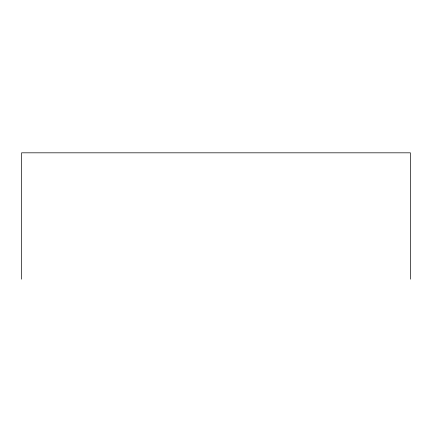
<?xml version="1.0" encoding="UTF-8"?>
<svg xmlns="http://www.w3.org/2000/svg" width="432" height="432" viewBox="0 0 432 432"><rect width="100%" height="100%" fill="white"/><g stroke="black" fill="none" stroke-linecap="round" stroke-linejoin="round"><path stroke-width="0.65" d="M410.4 279.18L410.4 152.82L21.6 152.82L21.6 279.18"/></g></svg>
